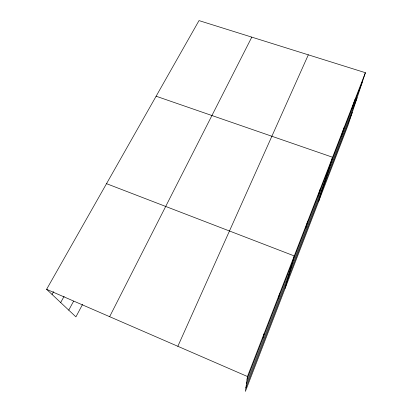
<?xml version="1.0" encoding="UTF-8"?>
<svg xmlns="http://www.w3.org/2000/svg" width="412" height="412" viewBox="0 0 412 412"><rect width="100%" height="100%" fill="white"/><g stroke="black" fill="none" stroke-linecap="round" stroke-linejoin="round"><path stroke-width="0.62" d="M365.398 72.708L247.447 376.511L245.392 391.4L347.877 125.629L365.398 72.708L199.011 20.6L46.602 289.317L75.911 316.869L82.549 304.432M263.129 337.866L263.999 333.869M278.275 298.808L279.578 293.751M285.171 288.24L294.261 255.934L106.523 183.67M305.709 228.052L307.723 221.254M318.167 195.916L320.474 188.408M318.594 201.556L332.572 157.25L156.117 96.223M341.265 136.357L344.061 127.653M351.982 108.706L354.989 99.508M246.453 383.706L357.091 97.799M245.887 387.795L352.234 112.466M247.061 379.303L362.205 82.349M177.845 346.291L308.32 54.832M109.638 316.684L251.794 37.131M68.758 310.143L73.594 301.218M60.677 302.547L64.087 296.367M52.051 294.436L53.617 291.644M46.602 289.317L247.447 376.511"/></g></svg>
